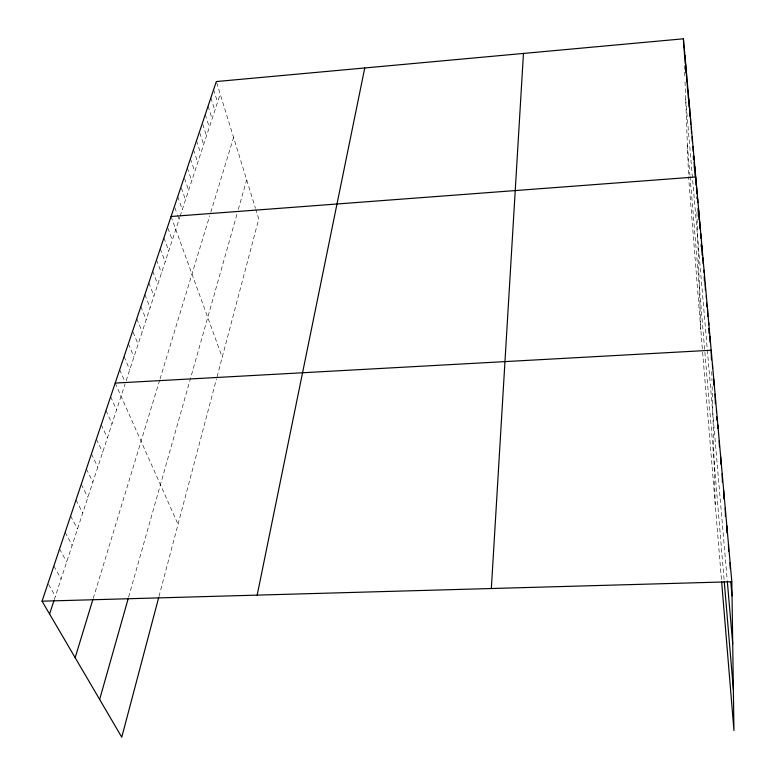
<?xml version="1.0" encoding="UTF-8"?>
<svg xmlns="http://www.w3.org/2000/svg" width="776" height="776" viewBox="0 0 776 776"><rect width="100%" height="100%" fill="white"/><g stroke="black" fill="none" stroke-linecap="round" stroke-linejoin="round"><path stroke-width="0.58" stroke-dasharray="3.88 2.91" d="M158.973 596.453L216.494 378.892M217.076 376.709L258.767 218.997L255.799 209.394M128.622 597.074L237.097 213.71M238.319 209.384L246.681 179.848M93.227 598.403L159.662 380.211M160.001 379.076L209.743 215.738M210.791 212.284L233.586 137.439M54.31 599.615L125.072 383.994M126.158 380.686L179.799 217.241M180.158 216.145L220.209 94.1M48.587 584.386L55.397 596.288M53.854 565.985L61.1 578.925M59.568 548.952L66.678 561.931M65.155 532.278L72.139 545.285M70.635 515.953L77.484 528.999M75.999 499.967L82.722 513.033M81.247 484.311L87.853 497.397M86.388 468.966L92.877 482.08M91.432 453.931L97.815 467.055M96.379 439.206L102.645 452.34M101.219 424.763L107.379 437.906M105.972 410.601L112.025 423.745M110.628 396.711L116.584 409.864M115.197 383.082L178.053 524.314M119.679 369.725L124.48 380.686M124.073 356.611L129.737 369.754M128.389 343.739L133.967 356.882M133.084 332.196L138.118 344.243M136.789 318.703L142.192 331.827M140.873 306.52L146.189 319.644M144.889 294.57L150.117 307.665M148.827 282.813L153.978 295.908M152.697 271.28L157.77 284.355M156.5 259.941L161.495 272.997M160.234 248.795L165.162 261.832M163.911 237.844L168.761 250.861M167.917 228.163L172.301 240.075M171.069 216.494L222.217 357.261M174.813 207.57L177.141 214.04M177.529 215.117L179.072 219.433M177.733 196.638L182.311 209.559M181.361 188.015L185.503 199.849M184.552 178.47L188.646 190.275M187.326 168.004L191.74 180.856M190.43 158.76L194.776 171.583M193.486 149.652L197.773 162.446M196.493 140.689L200.732 153.454M199.801 132.919L203.632 144.598M202.72 124.218L206.503 135.868M205.252 114.586L209.326 127.264M208.084 106.137L212.1 118.796M210.868 97.824L214.845 110.444M213.623 89.628L217.542 102.219M216.679 82.683L255.469 208.308M685.683 99.25L707.237 348.831M707.334 350.005L727.238 580.438M687.381 144.976L689.942 175.26M690.029 176.365L724.134 580.176M702.338 348.793L688.564 176.753M702.62 352.188L721.534 580.506M684.422 65.533L684.82 76.145M685.033 81.965L688.525 175.589M696.392 196.764L696.47 199.025M696.906 212.42L700.767 329.722M711.747 371.597L711.99 380.725M712.135 386.38L715.22 504.332"/><path stroke-width="1.16" d="M491.344 588.528L523.46 53.437M257.176 595.124L364.759 67.958M158.682 597.588L121.764 737.2L42.05 601.177L216.329 81.548L683.423 38.8L731.826 581.748L733.95 730.497L721.632 581.709M99.648 699.457L128.312 598.18M75.165 657.689L92.887 599.499M49.577 614.029L53.942 600.721M171.069 216.494L695.742 176.976L696.014 185.231M115.197 383.082L711.194 350.248L711.447 359.88M42.05 601.177L731.826 581.748M730.769 581.651L732.03 595.919M727.335 581.612L732.719 643.896M724.231 581.35L733.368 689.515M684.16 47.016L684.451 54.98M683.423 38.8L683.724 46.735M688.807 99.115L689.088 107.204M688.002 90.084L688.283 98.154M687.206 81.199L687.497 89.25M686.43 72.449L686.76 81.626M685.664 63.836L685.994 72.992M684.907 55.368L685.198 63.341M693.919 156.519L694.045 160.04M694.122 162.388L694.316 168.256M693.036 146.548L693.191 151.233M693.346 155.918L693.472 159.429M692.163 136.741L692.318 141.416M691.3 127.099L691.503 132.929M690.456 117.622L690.698 124.596M689.621 108.291L689.913 116.41M697.711 199.015L697.828 202.565M698.012 208.492L698.128 212.042M696.722 187.889L696.906 193.806M694.83 166.656L695.141 176.074M701.863 245.594L702.154 255.139M700.796 233.624L700.941 238.387M701.126 244.343L701.203 246.729M699.748 221.868L699.971 229.007M698.72 210.335L699.021 219.831M705.19 282.92L705.394 290.117M704.055 270.242L704.133 272.638M704.239 276.227L704.375 281.019M702.949 257.797L703.134 263.772M708.721 322.506L708.789 324.911M708.886 328.52L709.012 333.331M707.518 309.052L707.722 316.259M706.344 295.86L706.412 298.256M706.548 303.057L706.655 306.656M712.465 364.555L712.562 368.173M709.943 336.241L710.108 342.255M715.094 394.072L715.336 403.714M713.765 379.163L713.92 385.187M719.265 440.778L719.391 446.792M717.848 424.87L717.926 428.478M716.452 409.311L716.51 411.716M716.626 416.528L716.714 420.146M722.194 473.651L722.359 482.051M720.71 457.035L720.865 464.242M723.707 490.645L723.872 499.036M726.84 525.818L726.966 532.976M725.259 508.037L725.414 516.399M730.129 562.668L730.216 568.595M728.47 544.024L728.586 551.164"/></g></svg>
